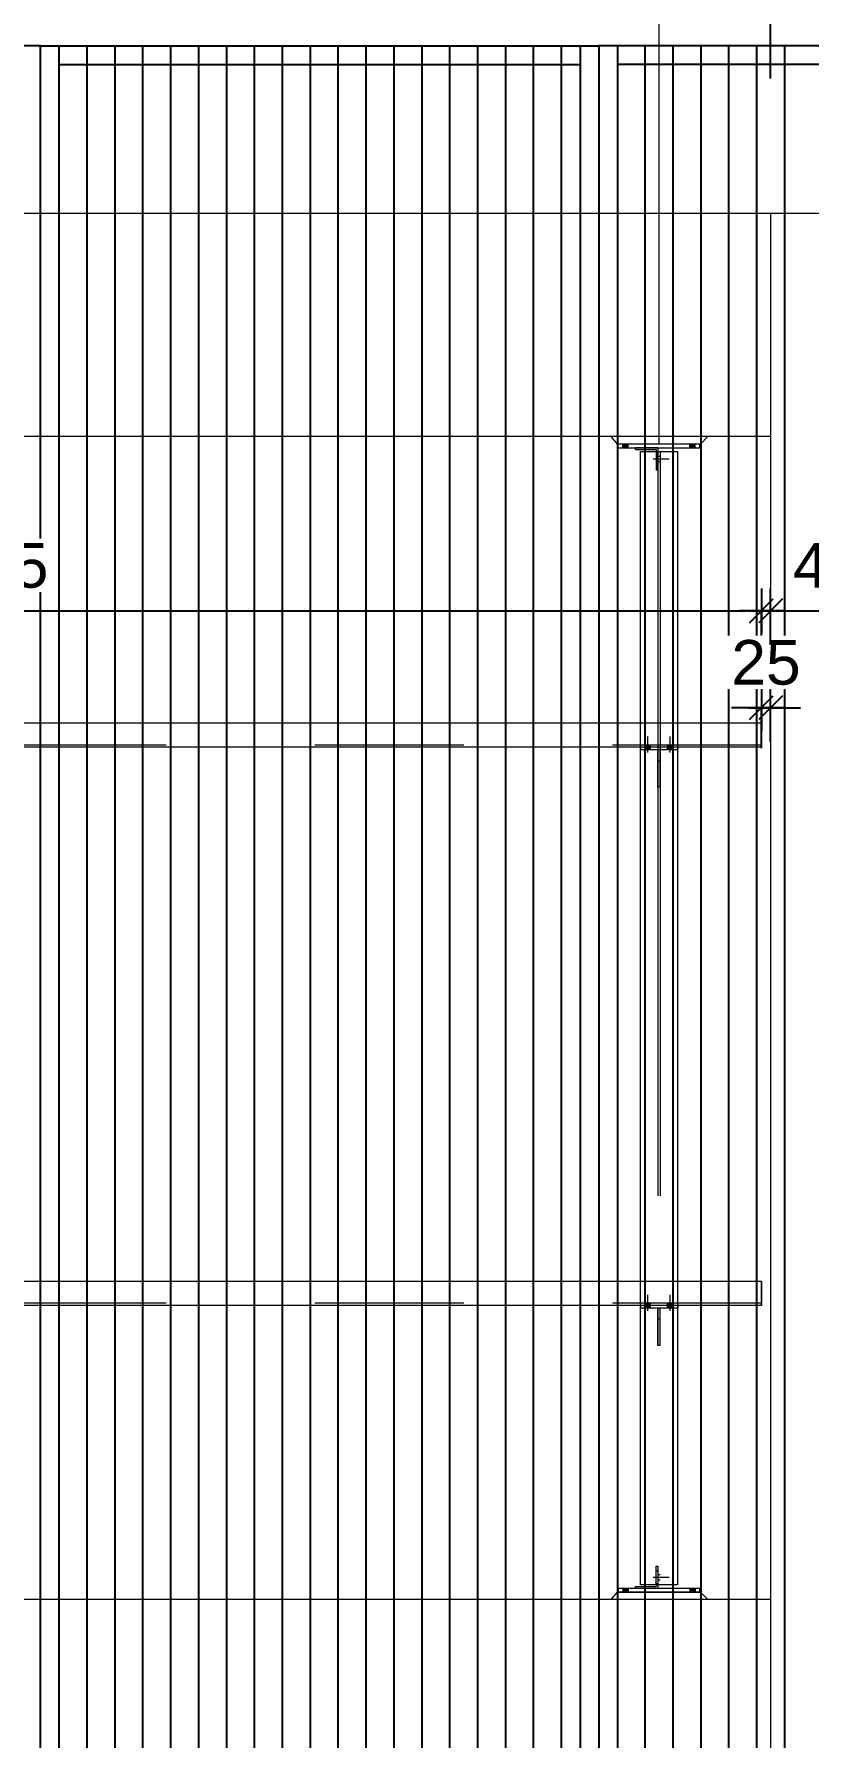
# Model space of a CAD drawing. Header units: millimetres. Extents: x 652937 to 1670132, y 1473552 to 2851037.
# Drawn here: x 663508.042 to 663510.124, y 1524563.911 to 1524568.49 of the extents above; entities that cross this region are included whole.
import ezdxf

# ---------------------------------------------------------------- set-up
doc = ezdxf.new("R2010")
doc.units = ezdxf.units.MM
for name, pattern in [('HIDDEN', [0.375, 0.25, -0.125]), ('XKITLINE00', [0]), ('XKITLINE02', [4, 2, -2])]:
    doc.linetypes.add(name, pattern=pattern)
doc.layers.get('Defpoints').update_dxf_attribs({"color": 255})
doc.layers.add('000 - 0_HIDE_OBJ_FRAMING_DEF_SUB', color=1, linetype='Continuous', plot=False)
for name, color, linetype, lineweight in [('A-230-M_FLOOR', 2, 'Continuous', 25), ('A-GENM', 37, 'Continuous', 9), ('Bolt', 7, 'Continuous', 0), ('Part', 2, 'Continuous', 0), ('Z-030-M_GRID', 1, 'Continuous', 9)]:
    doc.layers.add(name, color=color, linetype=linetype, lineweight=lineweight)
doc.layers.add('S-DIM', color=7, linetype='Continuous')
doc.styles.add('Arial', font='arial.ttf')
doc.dimstyles.new('Dim 40 - End', dxfattribs={"dimscale": 0.04, "dimtxt": 3, "dimasz": 1, "dimexe": 0, "dimexo": 2.5, "dimgap": 1.5, "dimtad": 1, "dimdec": 0, "dimlfac": 1000, "dimzin": 1, "dimdsep": 46, "dimtxsty": 'Arial', "dimblk": 'END', "dimcen": 0.09, "dimclrd": 1, "dimclre": 49, "dimclrt": 3, "dimadec": 0, "dimazin": 0, "dimtfac": 1, "dimtdec": 0, "dimtix": 1, "dimtofl": 0, "dimtmove": 2, "dimatfit": 3, "dimfxl": 1, "dimtfill": 1, "dimtfillclr": 256, "dimtolj": 1, "dimtzin": 0, "dimarcsym": 0})

# ---------------------------------------------------------------- blocks, each defined once
blk = doc.blocks.new('GM_Louver Grill Vertical Z1 - Z Profile-20321545-ENT 3 ELE-2 Sheet')
at = {"layer": '000 - 0_HIDE_OBJ_FRAMING_DEF_SUB'}
blk.add_line((-201431, 105550), (-201431, 114870), dxfattribs=at)
blk = doc.blocks.new('E2')
at = {"layer": '000 - 0_HIDE_OBJ_FRAMING_DEF_SUB'}
for p, q in [((1647087.5, 105550), (1647087.5, 114870)), ((1648487.5, 114870), (1648487.5, 105550)), ((1648587.5, 114870), (1648587.5, 105550)), ((1647087.5, 114820), (1648487.5, 114820)), ((1649987.5, 114820), (1648587.5, 114820))]:
    blk.add_line(p, q, dxfattribs=at)
for points in [[(1647037.5, 114870), (1645537.5, 114870), (1645537.5, 105550), (1647037.5, 105550)], [(1647037.5, 114870), (1648537.5, 114870), (1648537.5, 105550), (1647037.5, 105550)], [(1650037.5, 114870), (1648537.5, 114870), (1648537.5, 105550), (1650037.5, 105550)]]:
    blk.add_lwpolyline(points, close=True, dxfattribs=at)
at = {"layer": 'A-GENM'}
for p in [(1848593.5, 0), (1848668.5, 0), (1848743.5, 0), (1848818.5, 0), (1848893.5, 0), (1848968.5, 0), (1849043.5, 0), (1849118.5, 0), (1849193.5, 0), (1849268.5, 0), (1849343.5, 0), (1849418.5, 0), (1849493.5, 0), (1849568.5, 0), (1849643.5, 0), (1849718.5, 0), (1849793.5, 0), (1849868.5, 0), (1850093.5, 0), (1850168.5, 0), (1850243.5, 0), (1850318.5, 0), (1850393.5, 0), (1850468.5, 0)]:
    blk.add_blockref('GM_Louver Grill Vertical Z1 - Z Profile-20321545-ENT 3 ELE-2 Sheet', p, dxfattribs=at)
blk = doc.blocks.new('*A3459102')
at = {"layer": 'Part', "linetype": 'XKITLINE00', "lineweight": 0}
for p, q in [((616.947211, 135.830227), (616.947209, 135.830227)), ((616.947209, 135.830227), (619.147209, 135.830227)), ((616.947209, 135.730227), (616.947209, 135.830227)), ((616.947211, 135.730227), (616.947209, 135.730227)), ((616.947209, 135.730227), (619.147209, 135.730227)), ((619.147211, 135.830227), (619.147209, 135.830227)), ((619.147209, 135.730227), (619.147209, 135.830227)), ((619.147211, 135.730227), (619.147209, 135.730227))]:
    blk.add_line(p, q, dxfattribs=at)
at = {"layer": 'Part', "linetype": 'XKITLINE02', "lineweight": 0}
for p, q in [((616.947211, 135.830227), (616.947211, 135.730227)), ((619.147209, 135.830227), (619.147211, 135.830227)), ((619.147209, 135.730227), (619.147211, 135.730227)), ((619.147211, 135.830227), (619.147211, 135.730227))]:
    blk.add_line(p, q, dxfattribs=at)
blk = doc.blocks.new('*A3460103')
at = {"layer": 'Part', "linetype": 'XKITLINE02', "lineweight": 0}
for p, q in [((618.12721, 136.430227), (618.077209, 136.430227)), ((618.077209, 136.430227), (618.077209, 135.930227)), ((618.127209, 135.930227), (618.127209, 136.430227)), ((618.077209, 135.830227), (618.67721, 135.830227)), ((618.67721, 135.830227), (618.67721, 135.880227))]:
    blk.add_line(p, q, dxfattribs=at)
at = {"layer": 'Part', "linetype": 'XKITLINE00', "lineweight": 0}
for p, q in [((618.077209, 135.930227), (618.077209, 135.830227)), ((618.127209, 135.930227), (618.127209, 135.880227)), ((618.677209, 135.880227), (618.127209, 135.880227)), ((618.677209, 135.830227), (618.677209, 135.880227))]:
    blk.add_line(p, q, dxfattribs=at)
blk = doc.blocks.new('*A3462105')
at = {"layer": 'Bolt', "linetype": 'XKITLINE02', "lineweight": 0}
for p, q in [((618.20641, 136.130227), (617.77721, 136.130227)), ((618.07721, 136.200227), (618.01721, 136.200227)), ((618.07721, 136.060227), (618.01721, 136.060227)), ((618.12721, 136.300227), (618.07721, 136.300227)), ((618.12721, 135.960227), (618.07721, 135.960227))]:
    blk.add_line(p, q, dxfattribs=at)
blk = doc.blocks.new('*A3463106')
at = {"layer": 'Bolt'}
for points in [[(617.217, 135.83), (617.217, 135.73), (617.077, 135.73), (617.077, 135.83)], [(619.017, 135.83), (619.017, 135.73), (618.877, 135.73), (618.877, 135.83)]]:
    blk.add_hatch(color=256, dxfattribs=at).paths.add_polyline_path(points, flags=17)
at = {"layer": 'Bolt', "linetype": 'XKITLINE00', "lineweight": 0}
for p, q in [((617.077, 135.83), (617.077, 135.73)), ((617.147, 135.83), (617.147, 135.73)), ((617.217, 135.83), (617.217, 135.73)), ((618.877, 135.83), (618.877, 135.73)), ((618.947, 135.83), (618.947, 135.73)), ((619.017, 135.83), (619.017, 135.73))]:
    blk.add_line(p, q, dxfattribs=at)
blk = doc.blocks.new('*A3534110')
at = {"layer": 'Part', "linetype": 'XKITLINE00', "lineweight": 0}
for p, q in [((616.947209, 162.330227), (616.947209, 162.430227)), ((616.947209, 162.430227), (619.147209, 162.430227)), ((619.147209, 162.330227), (616.947209, 162.330227)), ((619.147209, 162.330227), (619.147209, 162.430227)), ((619.147209, 162.430227), (619.147211, 162.430227)), ((619.147211, 162.330227), (619.147209, 162.330227))]:
    blk.add_line(p, q, dxfattribs=at)
at = {"layer": 'Part', "linetype": 'XKITLINE02', "lineweight": 0}
for p, q in [((616.947211, 162.330227), (616.947211, 162.430227)), ((619.147209, 162.430227), (619.147211, 162.430227)), ((619.147209, 162.330227), (619.147211, 162.330227)), ((619.147211, 162.330227), (619.147211, 162.430227))]:
    blk.add_line(p, q, dxfattribs=at)
blk = doc.blocks.new('*A3535111')
at = {"layer": 'Part', "linetype": 'XKITLINE00', "lineweight": 0}
for p, q in [((618.077209, 162.330227), (618.077209, 162.230227)), ((618.677209, 162.280227), (618.127209, 162.280227)), ((618.127209, 162.280227), (618.127209, 162.230227)), ((618.677209, 162.280227), (618.677209, 162.330227))]:
    blk.add_line(p, q, dxfattribs=at)
at = {"layer": 'Part', "linetype": 'XKITLINE02', "lineweight": 0}
for p, q in [((618.077209, 162.330227), (618.67721, 162.330227)), ((618.07721, 161.730227), (618.077209, 162.230227)), ((618.127209, 162.230227), (618.12721, 161.730227)), ((618.67721, 162.330227), (618.67721, 162.280227)), ((618.077209, 161.730227), (618.12721, 161.730227))]:
    blk.add_line(p, q, dxfattribs=at)
blk = doc.blocks.new('*A3536112')
at = {"layer": 'Part', "linetype": 'XKITLINE00', "lineweight": 0}
for p, q in [((616.747209, 162.630227), (616.947209, 162.430227)), ((619.177209, 162.430227), (619.347209, 162.630227)), ((616.947209, 162.430227), (619.177211, 162.430227))]:
    blk.add_line(p, q, dxfattribs=at)
at = {"layer": 'Part', "linetype": 'XKITLINE02', "lineweight": 0}
for p, q in [((616.747209, 162.630227), (619.347211, 162.630227)), ((616.947211, 162.430227), (616.747211, 162.630227)), ((619.177211, 162.430227), (619.347211, 162.630227))]:
    blk.add_line(p, q, dxfattribs=at)
blk = doc.blocks.new('*A3537113')
at = {"layer": 'Bolt', "linetype": 'XKITLINE02', "lineweight": 0}
for p, q in [((618.07721, 162.100227), (618.01721, 162.100227)), ((618.12721, 162.200227), (618.07721, 162.200227)), ((618.20641, 162.030227), (617.77721, 162.030227)), ((618.07721, 161.960227), (618.01721, 161.960227)), ((618.12721, 161.860227), (618.07721, 161.860227))]:
    blk.add_line(p, q, dxfattribs=at)
blk = doc.blocks.new('*A3538114')
at = {"layer": 'Bolt'}
for points in [[(617.217, 162.43), (617.217, 162.33), (617.077, 162.33), (617.077, 162.43)], [(619.017, 162.43), (619.017, 162.33), (618.877, 162.33), (618.877, 162.43)]]:
    blk.add_hatch(color=256, dxfattribs=at).paths.add_polyline_path(points, flags=17)
at = {"layer": 'Bolt', "linetype": 'XKITLINE00', "lineweight": 0}
for p, q in [((617.077, 162.33), (617.077, 162.43)), ((617.147, 162.33), (617.147, 162.43)), ((617.217, 162.33), (617.217, 162.43)), ((618.877, 162.33), (618.877, 162.43)), ((618.947, 162.33), (618.947, 162.43)), ((619.017, 162.33), (619.017, 162.43))]:
    blk.add_line(p, q, dxfattribs=at)
blk = doc.blocks.new('*A3461104')
at = {"layer": 'Part', "linetype": 'XKITLINE00', "lineweight": 0}
for p, q in [((616.747209, 135.530227), (616.947209, 135.730227)), ((616.947209, 135.730227), (616.947211, 135.730227)), ((619.177211, 135.730227), (616.947209, 135.730227)), ((619.347209, 135.530227), (619.177209, 135.730227))]:
    blk.add_line(p, q, dxfattribs=at)
at = {"layer": 'Part', "linetype": 'XKITLINE02', "lineweight": 0}
for p, q in [((616.747209, 135.530227), (619.347211, 135.530227)), ((616.747211, 135.530227), (616.947211, 135.730227)), ((619.347211, 135.530227), (619.177211, 135.730227))]:
    blk.add_line(p, q, dxfattribs=at)
blk = doc.blocks.new('END')
at = {"color": 1}
for p, q in [((0, 1.5), (0, -1.5)), ((1.5, 0), (-1.5, 0))]:
    blk.add_line(p, q, dxfattribs=at)
at = {"color": 3}
blk.add_line((-0.8, -0.8), (0.8, 0.8), dxfattribs=at)
blk = doc.blocks.new('*D284')
at = {"layer": 'Defpoints', "color": 0, "transparency": 16777216}
for p in [(663510.0216, 1524568.7922), (663509.7216, 1524568.4412), (663510.0216, 1524568.2702)]:
    blk.add_point(p, dxfattribs=at)
at = {"layer": 'S-DIM', "color": 1, "lineweight": -2, "transparency": 16777216}
for p, q in [((663509.6816, 1524568.7922), (663509.6416, 1524568.7922)), ((663510.0616, 1524568.7922), (663510.1016, 1524568.7922))]:
    blk.add_line(p, q, dxfattribs=at)
at = {"layer": 'S-DIM', "color": 49, "lineweight": -2, "transparency": 16777216}
for p, q in [((663509.7216, 1524568.5412), (663509.7216, 1524568.7922)), ((663510.0216, 1524568.3702), (663510.0216, 1524568.7922))]:
    blk.add_line(p, q, dxfattribs=at)
at = {"layer": 'S-DIM', "color": 1, "lineweight": -2, "transparency": 16777216, "xscale": 0.04, "yscale": 0.04, "zscale": 0.04}
blk.add_blockref('END', (663509.7216, 1524568.7922), dxfattribs=at)
at = {"layer": 'S-DIM', "color": 1, "lineweight": -2, "transparency": 16777216, "xscale": 0.04, "yscale": 0.04, "zscale": 0.04, "rotation": 180}
blk.add_blockref('END', (663510.0216, 1524568.7922), dxfattribs=at)
at = {"layer": 'S-DIM', "color": 3, "transparency": 16777216, "insert": (663509.8716, 1524568.9135), "char_height": 0.12, "attachment_point": 5, "style": 'Arial', "bg_fill": 3, "box_fill_scale": 1.1, "bg_fill_color": 256, "bg_fill_true_color": 13158600, "bg_fill_transparency": 0}
blk.add_mtext('\\A1;300', dxfattribs=at)
blk = doc.blocks.new('*D301')
at = {"layer": 'Defpoints', "color": 0, "transparency": 16777216}
for p in [(663509.9966, 1524566.94), (663509.9966, 1524566.7312), (663505.7916, 1524566.4706)]:
    blk.add_point(p, dxfattribs=at)
at = {"layer": 'S-DIM', "color": 49, "lineweight": -2, "transparency": 16777216}
for p, q in [((663505.7916, 1524566.5706), (663505.7916, 1524566.94)), ((663509.9966, 1524566.8312), (663509.9966, 1524566.94))]:
    blk.add_line(p, q, dxfattribs=at)
at = {"layer": 'S-DIM', "color": 1, "lineweight": -2, "transparency": 16777216}
blk.add_line((663505.8316, 1524566.94), (663509.9566, 1524566.94), dxfattribs=at)
at = {"layer": 'S-DIM', "color": 1, "lineweight": -2, "transparency": 16777216, "xscale": 0.04, "yscale": 0.04, "zscale": 0.04, "rotation": 180}
blk.add_blockref('END', (663505.7916, 1524566.94), dxfattribs=at)
at = {"layer": 'S-DIM', "color": 1, "lineweight": -2, "transparency": 16777216, "xscale": 0.04, "yscale": 0.04, "zscale": 0.04}
blk.add_blockref('END', (663509.9966, 1524566.94), dxfattribs=at)
at = {"layer": 'S-DIM', "color": 3, "transparency": 16777216, "insert": (663507.8941, 1524567.0613), "char_height": 0.12, "attachment_point": 5, "style": 'Arial', "bg_fill": 3, "box_fill_scale": 1.1, "bg_fill_color": 256, "bg_fill_true_color": 13158600, "bg_fill_transparency": 0}
blk.add_mtext('\\A1;4205', dxfattribs=at)
blk = doc.blocks.new('*D302')
at = {"layer": 'Defpoints', "color": 0, "transparency": 16777216}
for p in [(663510.0216, 1524566.6795), (663509.9966, 1524566.4706), (663510.0216, 1524566.4883)]:
    blk.add_point(p, dxfattribs=at)
at = {"layer": 'S-DIM', "color": 1, "lineweight": -2, "transparency": 16777216}
for p, q in [((663509.9566, 1524566.6795), (663509.9166, 1524566.6795)), ((663510.0616, 1524566.6795), (663510.1016, 1524566.6795))]:
    blk.add_line(p, q, dxfattribs=at)
at = {"layer": 'S-DIM', "color": 49, "lineweight": -2, "transparency": 16777216}
for p, q in [((663509.9966, 1524566.5706), (663509.9966, 1524566.6795)), ((663510.0216, 1524566.5883), (663510.0216, 1524566.6795))]:
    blk.add_line(p, q, dxfattribs=at)
at = {"layer": 'S-DIM', "color": 1, "lineweight": -2, "transparency": 16777216, "xscale": 0.04, "yscale": 0.04, "zscale": 0.04}
blk.add_blockref('END', (663509.9966, 1524566.6795), dxfattribs=at)
at = {"layer": 'S-DIM', "color": 1, "lineweight": -2, "transparency": 16777216, "xscale": 0.04, "yscale": 0.04, "zscale": 0.04, "rotation": 180}
blk.add_blockref('END', (663510.0216, 1524566.6795), dxfattribs=at)
at = {"layer": 'S-DIM', "color": 3, "transparency": 16777216, "insert": (663510.0091, 1524566.8007), "char_height": 0.12, "attachment_point": 5, "style": 'Arial', "bg_fill": 3, "box_fill_scale": 1.1, "bg_fill_color": 256, "bg_fill_true_color": 13158600, "bg_fill_transparency": 0}
blk.add_mtext('\\A1;25', dxfattribs=at)
blk = doc.blocks.new('*D303')
at = {"layer": 'Defpoints', "color": 0, "transparency": 16777216}
for p in [(663510.4216, 1524566.94), (663510.0216, 1524566.7489), (663510.4216, 1524566.7507)]:
    blk.add_point(p, dxfattribs=at)
at = {"layer": 'S-DIM', "color": 49, "lineweight": -2, "transparency": 16777216}
for p, q in [((663510.0216, 1524566.8489), (663510.0216, 1524566.94)), ((663510.4216, 1524566.8507), (663510.4216, 1524566.94))]:
    blk.add_line(p, q, dxfattribs=at)
at = {"layer": 'S-DIM', "color": 1, "lineweight": -2, "transparency": 16777216}
blk.add_line((663510.0616, 1524566.94), (663510.3816, 1524566.94), dxfattribs=at)
at = {"layer": 'S-DIM', "color": 1, "lineweight": -2, "transparency": 16777216, "xscale": 0.04, "yscale": 0.04, "zscale": 0.04, "rotation": 180}
blk.add_blockref('END', (663510.0216, 1524566.94), dxfattribs=at)
at = {"layer": 'S-DIM', "color": 1, "lineweight": -2, "transparency": 16777216, "xscale": 0.04, "yscale": 0.04, "zscale": 0.04}
blk.add_blockref('END', (663510.4216, 1524566.94), dxfattribs=at)
at = {"layer": 'S-DIM', "color": 3, "transparency": 16777216, "insert": (663510.2216, 1524567.0613), "char_height": 0.12, "attachment_point": 5, "style": 'Arial', "bg_fill": 3, "box_fill_scale": 1.1, "bg_fill_color": 256, "bg_fill_true_color": 13158600, "bg_fill_transparency": 0}
blk.add_mtext('\\A1;400', dxfattribs=at)
blk = doc.blocks.new('*A28283901')
at = {"layer": 'Part', "linetype": 'XKITLINE02', "lineweight": 0}
for p, q in [((172.267427, 59.397868), (171.767426, 59.397868)), ((171.767426, 59.397868), (171.767426, 59.367868)), ((172.267426, 59.397868), (172.267427, 59.397868)), ((172.267426, 59.397868), (172.267426, 59.367868))]:
    blk.add_line(p, q, dxfattribs=at)
at = {"layer": 'Part', "linetype": 'XKITLINE00', "lineweight": 0}
for p, q in [((171.767426, 59.367868), (171.767427, 59.367868)), ((171.767427, 59.367868), (171.767427, 59.397868)), ((171.767427, 59.367868), (172.267427, 59.367868)), ((172.267426, 59.367868), (172.267427, 59.367868)), ((172.267427, 59.367868), (172.267427, 59.397868))]:
    blk.add_line(p, q, dxfattribs=at)
blk = doc.blocks.new('*A28293902')
at = {"layer": 'Bolt'}
for points in [[(171.832, 59.398), (171.832, 59.428), (171.902, 59.428), (171.902, 59.398)], [(171.832, 59.368), (171.832, 59.398), (171.902, 59.398), (171.902, 59.368)], [(172.132, 59.398), (172.132, 59.428), (172.202, 59.428), (172.202, 59.398)], [(172.132, 59.368), (172.132, 59.398), (172.202, 59.398), (172.202, 59.368)]]:
    blk.add_hatch(color=256, dxfattribs=at).paths.add_polyline_path(points, flags=17)
at = {"layer": 'Bolt', "linetype": 'XKITLINE00', "lineweight": 0}
for p, q in [((171.867, 59.328), (171.867, 59.543)), ((172.167, 59.328), (172.167, 59.543)), ((171.832, 59.398), (171.832, 59.428)), ((171.832, 59.368), (171.832, 59.398)), ((171.902, 59.398), (171.902, 59.428)), ((171.902, 59.368), (171.902, 59.398)), ((172.132, 59.398), (172.132, 59.428)), ((172.132, 59.368), (172.132, 59.398)), ((172.202, 59.398), (172.202, 59.428)), ((172.202, 59.368), (172.202, 59.398))]:
    blk.add_line(p, q, dxfattribs=at)
blk = doc.blocks.new('*A28633936')
at = {"layer": 'Part', "linetype": 'XKITLINE00', "lineweight": 0}
for p, q in [((173.392382, 59.722868), (152.367383, 59.722868)), ((152.367383, 59.397868), (152.367383, 59.722868)), ((173.392383, 59.722868), (173.392382, 59.722868)), ((173.392382, 59.722868), (173.392382, 59.397868)), ((173.392382, 59.397868), (152.367383, 59.397868)), ((173.392382, 59.397868), (173.392404, 59.397868))]:
    blk.add_line(p, q, dxfattribs=at)
at = {"layer": 'Part', "linetype": 'XKITLINE02', "lineweight": 0}
for p, q in [((152.367385, 59.427868), (152.367385, 59.722868)), ((152.367404, 59.427868), (152.367404, 59.722868)), ((152.367405, 59.397868), (152.367405, 59.722868)), ((173.392404, 59.722868), (173.392382, 59.722868)), ((173.392383, 59.427868), (173.392383, 59.722868)), ((173.392404, 59.722868), (173.392403, 59.722868)), ((173.392403, 59.722868), (173.392403, 59.427868)), ((173.392404, 59.397868), (173.392404, 59.722868)), ((173.392403, 59.427868), (152.367385, 59.427868)), ((173.392404, 59.397868), (173.392382, 59.397868)), ((173.392403, 59.427868), (173.392383, 59.427868))]:
    blk.add_line(p, q, dxfattribs=at)
blk = doc.blocks.new('*A28643937')
at = {"layer": 'Part', "linetype": 'XKITLINE00', "lineweight": 0}
for p, q in [((171.517341, 52.222868), (152.367383, 52.222868)), ((152.367383, 51.897868), (152.367383, 52.222868)), ((173.392382, 52.072868), (173.392382, 51.897868)), ((173.392382, 51.897868), (152.367383, 51.897868)), ((173.392382, 51.897868), (173.392404, 51.897868))]:
    blk.add_line(p, q, dxfattribs=at)
at = {"layer": 'Part', "linetype": 'XKITLINE02', "lineweight": 0}
for p, q in [((152.367385, 51.927868), (152.367385, 52.222868)), ((152.367404, 51.927868), (152.367404, 52.222868)), ((152.367405, 51.897868), (152.367405, 52.222868)), ((173.392404, 52.222868), (171.517341, 52.222868)), ((173.392383, 52.222868), (173.392382, 52.222868)), ((173.392382, 52.222868), (173.392382, 52.072868)), ((173.392383, 51.927868), (173.392383, 52.222868)), ((173.392404, 52.222868), (173.392403, 52.222868)), ((173.392403, 52.222868), (173.392403, 51.927868)), ((173.392404, 51.897868), (173.392404, 52.222868)), ((173.392403, 51.927868), (152.367385, 51.927868)), ((173.392404, 51.897868), (173.392382, 51.897868)), ((173.392403, 51.927868), (173.392383, 51.927868))]:
    blk.add_line(p, q, dxfattribs=at)
blk = doc.blocks.new('*A28753948')
at = {"layer": 'Part', "linetype": 'XKITLINE00', "lineweight": 0}
for p, q in [((172.002427, 59.367868), (172.002426, 59.367868)), ((172.002426, 58.867868), (172.002427, 59.367868)), ((172.002427, 59.367868), (172.032427, 59.367868)), ((172.032426, 58.867868), (172.032427, 59.367868)), ((172.002427, 59.217868), (172.032427, 59.217868)), ((172.002426, 58.867868), (172.032426, 58.867868))]:
    blk.add_line(p, q, dxfattribs=at)
at = {"layer": 'Part', "linetype": 'XKITLINE02', "lineweight": 0}
for p, q in [((172.002426, 59.367868), (172.002426, 58.867868)), ((172.002427, 59.367868), (172.002426, 59.367868)), ((172.032426, 58.867868), (172.032426, 59.367868))]:
    blk.add_line(p, q, dxfattribs=at)
blk = doc.blocks.new('*A28763949')
at = {"layer": 'Part', "linetype": 'XKITLINE02', "lineweight": 0}
for p, q in [((172.267427, 51.897868), (171.767426, 51.897868)), ((171.767426, 51.897868), (171.767426, 51.867868)), ((172.267426, 51.897868), (172.267427, 51.897868)), ((172.267426, 51.897868), (172.267426, 51.867868))]:
    blk.add_line(p, q, dxfattribs=at)
at = {"layer": 'Part', "linetype": 'XKITLINE00', "lineweight": 0}
for p, q in [((171.767426, 51.867868), (171.767427, 51.867868)), ((171.767427, 51.867868), (171.767427, 51.897868)), ((171.767427, 51.867868), (172.267427, 51.867868)), ((172.267426, 51.867868), (172.267427, 51.867868)), ((172.267427, 51.867868), (172.267427, 51.897868))]:
    blk.add_line(p, q, dxfattribs=at)
blk = doc.blocks.new('*A28773950')
at = {"layer": 'Part', "linetype": 'XKITLINE00', "lineweight": 0}
for p, q in [((172.002427, 51.867868), (172.002426, 51.867868)), ((172.002426, 51.367868), (172.002427, 51.867868)), ((172.002427, 51.867868), (172.032427, 51.867868)), ((172.032426, 51.367868), (172.032427, 51.867868)), ((172.002427, 51.717868), (172.032427, 51.717868)), ((172.002426, 51.367868), (172.032426, 51.367868))]:
    blk.add_line(p, q, dxfattribs=at)
at = {"layer": 'Part', "linetype": 'XKITLINE02', "lineweight": 0}
for p, q in [((172.002426, 51.867868), (172.002426, 51.367868)), ((172.002427, 51.867868), (172.002426, 51.867868)), ((172.032426, 51.367868), (172.032426, 51.867868))]:
    blk.add_line(p, q, dxfattribs=at)
blk = doc.blocks.new('*A28783951')
at = {"layer": 'Bolt'}
for points in [[(171.832, 51.898), (171.832, 51.928), (171.902, 51.928), (171.902, 51.898)], [(171.832, 51.868), (171.832, 51.898), (171.902, 51.898), (171.902, 51.868)], [(172.132, 51.898), (172.132, 51.928), (172.202, 51.928), (172.202, 51.898)], [(172.132, 51.868), (172.132, 51.898), (172.202, 51.898), (172.202, 51.868)]]:
    blk.add_hatch(color=256, dxfattribs=at).paths.add_polyline_path(points, flags=17)
at = {"layer": 'Bolt', "linetype": 'XKITLINE00', "lineweight": 0}
for p, q in [((171.867, 51.828), (171.867, 52.043)), ((172.167, 51.828), (172.167, 52.043)), ((171.832, 51.898), (171.832, 51.928)), ((171.832, 51.868), (171.832, 51.898)), ((171.902, 51.898), (171.902, 51.928)), ((171.902, 51.868), (171.902, 51.898)), ((172.132, 51.898), (172.132, 51.928)), ((172.132, 51.868), (172.132, 51.898)), ((172.202, 51.898), (172.202, 51.928)), ((172.202, 51.868), (172.202, 51.898))]:
    blk.add_line(p, q, dxfattribs=at)

msp = doc.modelspace()

# ---------------------------------------------------------------- linework, layer by layer
at = {"layer": 'A-230-M_FLOOR', "lineweight": 9}
msp.add_lwpolyline([(663517.5266, 1524568.0081), (663517.5266, 1524568.4581), (663505.5166, 1524568.4581), (663505.5166, 1524568.0081)], dxfattribs=at)
at = {"layer": 'A-230-M_FLOOR', "color": 4, "lineweight": 9}
msp.add_lwpolyline([(663510.0216, 1524568.0081), (663510.0216, 1524557.0881)], dxfattribs=at)
at = {"layer": 'Part', "linetype": 'XKITLINE00', "lineweight": 0}
for p, q in [((663505.7666, 1524568.0081), (663512.5716, 1524568.0081)), ((663510.0216, 1524567.4081), (663505.7666, 1524567.4081)), ((663510.0216, 1524564.2831), (663506.0166, 1524564.2831))]:
    msp.add_line(p, q, dxfattribs=at)
at = {"layer": 'Part', "linetype": 'XKITLINE02', "lineweight": 0}
for p, q in [((663509.6716, 1524567.3681), (663509.6716, 1524567.3681)), ((663509.6716, 1524567.3681), (663509.6716, 1524567.3681)), ((663509.7186, 1524567.3681), (663509.7186, 1524564.3231)), ((663509.7186, 1524567.3681), (663509.7186, 1524564.3231)), ((663509.7246, 1524567.3681), (663509.7246, 1524564.3231)), ((663509.7246, 1524567.3681), (663509.7246, 1524564.3231)), ((663509.6716, 1524564.3331), (663509.6716, 1524564.3331)), ((663509.6716, 1524564.3331), (663509.6716, 1524564.3331))]:
    msp.add_line(p, q, dxfattribs=at)
at = {"layer": 'Part', "linetype": 'XKITLINE00', "lineweight": 0}
msp.add_lwpolyline([(663509.6716, 1524564.3231), (663509.6716, 1524567.3681), (663509.7716, 1524567.3681), (663509.7716, 1524564.3231)], close=True, dxfattribs=at)
at = {"layer": 'Z-030-M_GRID', "color": 251, "linetype": 'HIDDEN', "ltscale": 10}
msp.add_line((663509.7216, 1524567.3881), (663509.7216, 1524568.9702), dxfattribs=at)

# ---------------------------------------------------------------- block references
at = {"xscale": 0.001, "yscale": 0.001, "zscale": 0.001}
msp.add_blockref('E2', (661861.0221, 1524453.5881), dxfattribs=at)
at = {"lineweight": 0}
for name, p, xscale, yscale, zscale in [('*A3536112', (663571.5278, 1524551.1451), -0.1, 0.1, 0.1), ('*A3534110', (663571.5263, 1524551.1451), -0.1, 0.1, 0.1), ('*A3538114', (663571.5263, 1524551.1451), -0.1, 0.1, 0.1), ('*A3535111', (663571.5263, 1524551.1451), -0.1, 0.1, 0.1), ('*A3537113', (663571.5263, 1524551.1451), -0.1, 0.1, 0.1), ('*A28643937', (663475.3182, 1524554.6936), 0.2, 0.2, 0.2), ('*A28783951', (663475.3182, 1524554.6936), 0.2, 0.2, 0.2), ('*A28763949', (663475.3182, 1524554.6936), 0.2, 0.2, 0.2), ('*A28773950', (663475.3182, 1524554.6936), 0.2, 0.2, 0.2), ('*A3460103', (663571.5263, 1524550.7301), -0.1, 0.1, 0.1), ('*A3462105', (663571.5263, 1524550.7301), -0.1, 0.1, 0.1), ('*A3461104', (663571.5278, 1524550.7301), -0.1, 0.1, 0.1), ('*A3459102', (663571.5263, 1524550.7301), -0.1, 0.1, 0.1), ('*A3463106', (663571.5263, 1524550.7301), -0.1, 0.1, 0.1)]:
    msp.add_blockref(name, p, dxfattribs=dict(at, xscale=xscale, yscale=yscale, zscale=zscale))

# ---------------------------------------------------------------- next in the draw order: dimensions: what is measured, and where the dimension line sits
at = {"layer": 'S-DIM', "color": 4}
for base, p1, p2, picture, middle in [((663510.0216, 1524568.7922), (663509.7216, 1524568.4412), (663510.0216, 1524568.2702), '*D284', (663509.8716, 1524568.9135)), ((663509.9966, 1524566.94), (663505.7916, 1524566.4706), (663509.9966, 1524566.7312), '*D301', (663507.8941, 1524567.0613))]:
    dim = msp.add_linear_dim(base=base, p1=p1, p2=p2, dimstyle='Dim 40 - End', dxfattribs=at)
    dim.commit()
    dim.dimension.update_dxf_attribs({"geometry": picture, "text_midpoint": middle})

# ---------------------------------------------------------------- next in the draw order: block references
at = {"lineweight": 0, "xscale": 0.2, "yscale": 0.2, "zscale": 0.2}
for name in ['*A28283901', '*A28293902', '*A28753948']:
    msp.add_blockref(name, (663475.3182, 1524554.6936), dxfattribs=at)

# ---------------------------------------------------------------- next in the draw order: dimensions: what is measured, and where the dimension line sits
at = {"layer": 'S-DIM', "color": 4}
dim = msp.add_linear_dim(base=(663510.0216, 1524566.6795), p1=(663509.9966, 1524566.4706), p2=(663510.0216, 1524566.4883), dimstyle='Dim 40 - End', dxfattribs=at)
dim.commit()
dim.dimension.update_dxf_attribs({"geometry": '*D302', "text_midpoint": (663510.0091, 1524566.8007)})

# ---------------------------------------------------------------- next in the draw order: block references
at = {"lineweight": 0, "xscale": 0.2, "yscale": 0.2, "zscale": 0.2}
msp.add_blockref('*A28633936', (663475.3182, 1524554.6936), dxfattribs=at)

# ---------------------------------------------------------------- next in the draw order: dimensions: what is measured, and where the dimension line sits
at = {"layer": 'S-DIM', "color": 4}
dim = msp.add_linear_dim(base=(663510.4216, 1524566.94), p1=(663510.0216, 1524566.7489), p2=(663510.4216, 1524566.7507), dimstyle='Dim 40 - End', dxfattribs=at)
dim.commit()
dim.dimension.update_dxf_attribs({"geometry": '*D303', "text_midpoint": (663510.2216, 1524567.0613)})

doc.saveas('drawing.dxf')
